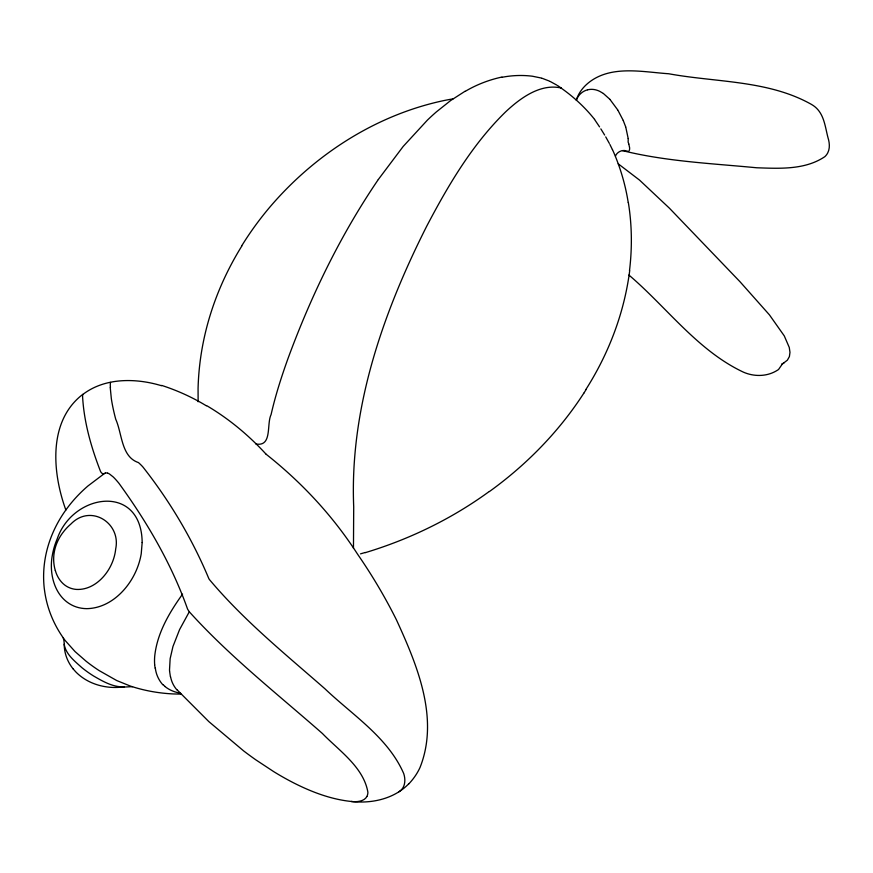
<?xml version="1.0" encoding="UTF-8"?>
<svg xmlns="http://www.w3.org/2000/svg" width="873" height="873" viewBox="0 0 873 873"><rect width="100%" height="100%" fill="white"/><g stroke="black" fill="none" stroke-linecap="round" stroke-linejoin="round"><path stroke-width="1.31" d="M629.488 270.739C632.248 248.085 632.008 225.027 628.331 202.492M82.684 394.749L82.629 395.251A31.373 26.67 -7.5 0 0 82.597 396.779C84.048 422.434 91.25 447.543 100.515 471.387A6.777 5.762 -7.5 0 0 102.37 473.548A3.034 2.575 -7.5 0 0 104.978 473.286L105.327 473.122M576.322 100.089C578.592 92.625 583.721 86.296 589.919 81.68C612.289 65.082 643.085 72.033 668.74 73.758C716.297 82.498 768.327 80.076 811.454 104.411C824.767 111.951 824.832 127.185 828.619 139.942C829.612 144.165 829.787 148.825 827.779 152.797A15.539 13.204 -7.5 0 1 824.854 156.649C805.048 170.049 779.556 168.544 756.673 167.769C711.844 163.447 666.35 161.505 622.493 150.625M82.728 394.531C104.88 377.507 135.828 377.954 161.527 385.724M576.398 100.1L576.813 99.085A19.02 16.161 -7.5 0 1 580.207 94.055L581.2 93.16A14.677 12.473 -7.5 0 1 586.972 89.984L587.289 89.919M366.846 796.536C364.368 801.414 356.544 802.222 351.197 801.469C371.658 803.815 394.149 798.948 408.837 783.725M107.695 473.133A8.97 7.628 -7.5 0 1 109.682 474.137L113.163 476.898A60.553 51.463 -7.5 0 1 115.585 479.397L115.913 479.757A117.757 100.079 -7.5 0 1 118.957 483.326C146.991 521.956 171.588 564.034 187.553 609.027A27.75 23.582 -7.5 0 0 188.001 609.801L189.299 611.787L179.576 629.597L172.952 646.522L170.148 658.679L169.515 669.962A62.867 53.439 -7.5 0 0 169.58 671.086M586.252 389.347L583.753 393.286M378.216 179.652C340.481 235.066 311.017 295.892 287.915 358.748C281.357 377.06 275.388 395.611 271.088 414.599C266.374 424.147 272.54 447.052 255.887 443.964M378.315 179.5L403.173 146.457L427.432 120.092A244.986 208.211 -7.5 0 1 436.238 112.006L450.654 100.537L465.047 91.261M182.566 594.131C169.395 612.464 157.227 632.98 154.75 655.841A71.586 60.837 -7.5 0 0 154.663 664.691M782.437 363.812L781.75 364.488L787.413 360.134L789.399 356.577L789.978 352.343L789.268 347.454L784.281 335.909L769.429 314.858L740.009 281.739L669.427 208.2L639.527 180.089L618.226 163.829M82.815 394.345C47.644 421.233 52.424 473.09 65.868 510.028M104.52 473.45L87.944 485.977A145.344 123.53 -7.5 0 0 44.272 588.467L44.512 590.137A143.881 122.285 -7.5 0 0 65.159 640.498L75.045 651.574L86.143 661.265A188.273 160.01 -7.5 0 0 99.118 670.573L116.753 680.558L130.415 686.091A144.394 122.722 -7.5 0 0 173.541 693.948L181.104 694.133M783.91 362.972L782.59 363.659L778.585 369.443A9.068 7.704 -7.5 0 1 777.407 370.239C767.334 376.7 754.327 376.907 743.49 372.182C697.614 350.651 666.71 307.176 628.92 275.05M365.241 552.489L360.527 553.853M587.584 89.843L588.118 89.712A14.099 11.982 -7.5 0 1 594.218 89.559L595.321 89.766A19.632 16.685 -7.5 0 1 599.86 91.414L603.156 93.346M501.975 77.304L503.197 77.075A82.313 69.96 -7.5 0 1 532.366 76.213L541.435 78.068M73.114 668.86L75.591 671.686A53.395 45.374 -7.5 0 0 119.677 687.302L132.532 686.625M124.141 686.855C112.977 687.346 102.752 681.3 93.411 675.888A125.199 106.408 -7.5 0 1 81.8 667.583C74.751 661.167 65.77 654.303 64.198 644.274A33.48 28.449 -7.5 0 0 63.893 640.487L63.26 637.901M627.676 151.182L626.443 151.051A7.137 6.067 -7.5 0 0 624.533 150.516M624.293 150.494L622.744 150.582A8.37 7.115 -7.5 0 0 621.118 150.974L620.157 151.345A8.981 7.628 -7.5 0 0 618.913 152.011L618.259 152.469A9.134 7.77 -7.5 0 0 615.476 156.125M351.142 801.458C331.009 799.352 311.781 792.04 293.83 782.972A294.779 250.529 -7.5 0 1 273.718 771.634L255.756 759.794A440.298 374.201 -7.5 0 1 243.698 750.955L208.843 721.611L176.892 689.626M180.209 693.184L178.889 692.922M542.046 78.254L549.346 81.069M550.066 81.407L556.93 85.172M206.53 405.563C228.748 418.636 248.663 435.201 266.047 454.167M557.64 85.609L561.263 88.075A28.22 23.986 -7.5 0 0 559.637 87.682C539.328 84.004 519.719 98.573 505.434 112.05C472.118 144.591 448.209 185.294 426.711 226.205C382.931 312.916 349.56 408.4 353.707 506.798L353.467 548.299M603.418 93.531L609.801 99.249M165.008 686.451L163.055 684.639M266.123 454.233C301.774 482.453 332.864 515.845 357.559 554.169A696.01 591.534 -7.5 0 1 396.44 619.852C417.119 664.975 439.566 718.359 420 767.553A68.509 58.229 -7.5 0 1 408.913 783.779M189.299 611.787C229.675 656.54 277.276 693.849 322.421 733.506C339.117 750.758 363.55 767.116 367.882 792.204A12.724 10.814 -7.5 0 1 366.889 796.514M609.943 99.413L617.68 109.856M594.513 119.415L599.555 126.891M600.842 128.877L604.64 135.053M617.877 110.184L623.082 120.168M605.72 136.886L609.321 143.379M609.878 144.438L612.388 149.578M623.213 120.452L625.679 126.836M625.766 127.098L628.167 138.447M628.8 143.914L628.102 142.015A24.52 20.832 -7.5 0 0 628.189 140.771L628.178 138.643M628.866 144.143L629.673 148.104M55.337 570.538C57.487 578.264 62.736 585.477 70.538 588.173A20.472 17.395 -7.5 0 0 76.562 589.428C92.134 590.159 105.218 577.904 111.362 564.515A63.805 54.224 -7.5 0 0 115.716 548.822C121.129 522.84 90.585 503.601 70.92 524.018A56.625 48.124 -7.5 0 0 64.406 530.642L62.212 533.49A55.927 47.535 -7.5 0 0 55.305 570.538M170.41 676.761L169.602 671.315M155.099 668.151L154.696 664.942M110.227 387.426L111.34 398.677A232.262 197.396 -7.5 0 0 112.857 407.134L113.174 408.651A295.871 251.457 -7.5 0 0 115.727 419.236C122.22 433.663 121.172 456.841 138.447 462.581A59.637 50.689 -7.5 0 1 142.888 466.957C169.58 500.807 192.082 538.543 208.702 578.308A38.565 32.781 -7.5 0 0 209.269 579.377C243.316 620.026 284.98 653.822 324.8 688.655C352.408 715.009 388.005 737.423 403.708 773.554C405.738 779.567 405.399 787.446 399.605 791.32A14.012 11.906 -7.5 0 1 398.95 791.767M198.127 401.755L198.073 388.441A363.648 309.064 -7.5 0 1 241.81 246.044M110.456 387.394A22.905 19.468 -7.5 0 1 110.5 382.385M105.306 473.068A3.241 2.761 -7.5 0 1 107.565 473.144M176.75 689.714A36.546 31.057 -7.5 0 1 170.573 676.728M178.9 692.889A31.832 27.052 -7.5 0 1 164.953 686.494M162.76 684.716A40.518 34.429 -7.5 0 1 155.339 668.129M73.037 668.794A53.471 45.451 -7.5 0 1 64.209 644.274M629.597 148.617A4.714 4.005 -7.5 0 1 628.942 150.964M452.967 98.9A196.72 167.19 -7.5 0 0 443.353 100.679C375.499 115.192 314.215 154.881 269.517 207.49A359.032 305.135 -7.5 0 0 241.635 245.968M465.156 91.403A108.056 91.84 -7.5 0 1 501.92 77.053M489.207 491.521A372.858 316.888 -7.5 0 1 365.296 552.653M583.753 393.286A386.499 328.477 -7.5 0 1 489.426 491.543M629.695 270.75A367.609 312.425 -7.5 0 1 586.034 389.26M612.453 149.545A284.86 242.094 -7.5 0 1 628.211 202.503M561.197 88.129A185.807 157.915 -7.5 0 1 594.578 119.372M161.669 385.408A208.953 177.579 -7.5 0 1 206.344 405.792M142.168 542.526L141.23 553.788A93.531 79.498 -7.5 0 1 136.33 570.309C127.807 590.137 109.42 608.263 86.754 608.656A30.282 25.732 -7.5 0 1 73.91 606.058C54.65 597.787 48.659 573.877 52.413 554.846A93.553 79.508 -7.5 0 1 57.225 538.837C72.852 493.136 141.481 483.042 142.168 542.526"/></g></svg>
